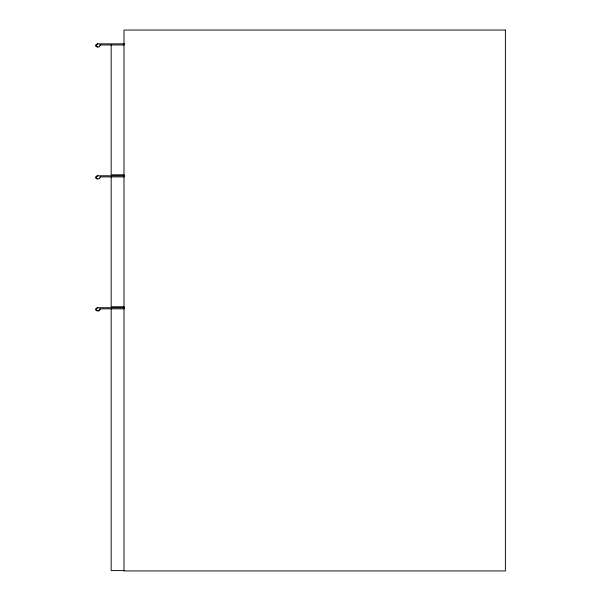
<?xml version="1.0" encoding="UTF-8"?>
<svg xmlns="http://www.w3.org/2000/svg" width="601" height="601" viewBox="0 0 601 601"><rect width="100%" height="100%" fill="white"/><g stroke="black" fill="none" stroke-linecap="round" stroke-linejoin="round"><path stroke-width="0.9" d="M100.397 44.962L99.188 46.968L96.738 46.916L95.807 46.187A1.593 1.593 0 0 1 95.657 45.007L97.129 43.85L124.505 43.85M100.397 176.889L99.188 178.903L96.738 178.85L95.807 178.121A1.593 1.593 0 0 1 95.657 176.934L97.129 175.777L124.505 175.777M98.481 310.83L99.293 309.492M100.397 308.824L99.188 310.83L96.738 310.777L95.807 310.056A1.593 1.593 0 0 1 95.657 308.869L97.129 307.712L124.505 307.712M97.835 43.85L96.363 45.007A1.593 1.593 0 0 0 96.513 46.187L97.835 46.968M97.835 175.777L96.363 176.934A1.593 1.593 0 0 0 96.513 178.121L97.835 178.903M97.835 307.712L96.363 308.869A1.593 1.593 0 0 0 96.513 310.056L97.835 310.83M99.698 44.962L124.339 44.962M123.994 174.808L111.162 174.808L111.162 44.962M99.698 176.889L124.339 176.889M123.994 306.743L111.162 306.743L111.162 176.889M99.698 308.824L124.339 308.824M123.994 570.604L111.162 570.604L111.162 308.824M505.396 30.05L123.994 30.05L123.994 570.95L505.396 570.95L505.396 30.05"/></g></svg>
